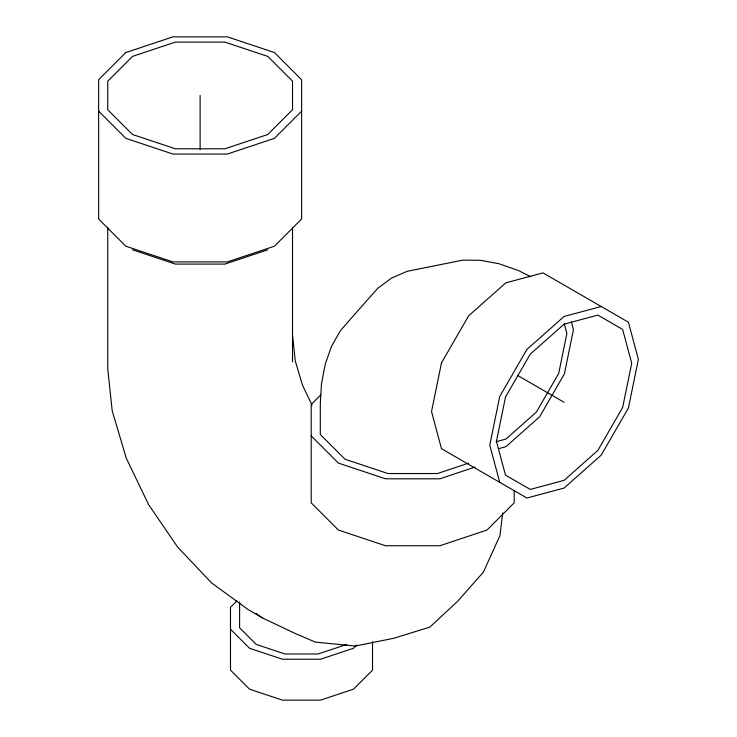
<?xml version="1.0" encoding="UTF-8"?>
<svg xmlns="http://www.w3.org/2000/svg" width="737" height="737" viewBox="0 0 737 737"><rect width="100%" height="100%" fill="white"/><g stroke="black" fill="none" stroke-linecap="round" stroke-linejoin="round"><path stroke-width="1.11" d="M502.726 512.823L499.962 535.541L483.435 572.05L457.539 601.429L429.8 627.15L393.659 638.306L355.28 646.045L315.39 642.102L295.777 633.756L262.409 617.91L247.835 609.352L211.501 582.856L177.645 547.112L148.561 504.559L126.257 458.101L112.227 410.905L107.74 368.915L107.74 227.337M301.626 111.149L274.431 138.353L227.328 154.051L172.928 154.051L125.824 138.353L98.629 111.149M320.798 394.894L311.198 404.493L311.198 502.846L338.394 530.041L385.497 545.739L439.897 545.739L487 530.041L514.196 502.846L514.196 490.501M236.844 600.913L230.497 607.26L230.497 670.136L249.53 689.169L282.483 700.15L320.54 700.15L353.493 689.169L372.526 670.136L372.526 641.724M356.662 645.087L353.493 648.256L320.54 659.237L282.483 659.237L249.53 648.256L230.497 629.232M267.761 249.788L224.886 264.086L175.369 264.086L132.494 249.788M468.539 463.177L437.456 473.541L387.938 473.541L345.063 459.243L320.3 434.489L320.3 403.692L321.461 383.977L325.284 363.977L331.586 346.178L340.264 330.876L351.162 318.338L377.768 288.268L391.485 278.135L407.119 271.327L462.772 260.143L480.358 260.281L498.931 263.726L518.157 270.415L530.907 276.808M475.227 467.018L439.897 478.801L385.497 478.801L338.394 463.094L311.198 435.899M346.823 644.405L318.098 653.986L284.924 653.986L256.2 644.405L239.608 627.823L239.608 601.963M498.276 448.787L505.831 446.742L539.65 416.755L564.404 373.871L573.46 329.596L571.415 321.958M601.226 306.509L564.072 316.468L526.918 349.412L499.723 396.515L489.764 445.166L499.723 482.32M496.112 441.712L505.904 439.086L536.389 412.057L558.71 373.401L566.873 333.483L564.247 323.69M517.715 375.502L564.072 402.264M256.2 613.571L262.409 617.91M312.037 405.092L302.483 385.193L295.27 360.927L292.515 335.206M292.515 227.337L292.515 361.922M200.123 95.451L200.123 149.537M441.481 362.89L431.523 411.541L441.481 448.695L526.918 498.019L564.072 488.069L601.226 455.116L628.421 408.012L638.371 359.37L628.421 322.216L542.985 272.883L505.831 282.842L468.677 315.786L441.481 362.89M505.499 397.031L496.434 441.316L505.499 475.135L530.253 489.423L564.072 480.367L597.891 450.381L622.645 407.497L631.701 363.212L622.645 329.402L597.891 315.104L564.072 324.169L530.253 354.156L505.499 397.031M125.824 52.548L98.629 79.753L98.629 219L125.824 246.204L172.928 261.902L227.328 261.902L274.431 246.204L301.626 219L301.626 79.753L274.431 52.548L227.328 36.85L172.928 36.85L125.824 52.548M132.494 56.399L107.74 81.162L107.74 109.749L132.494 134.502L175.369 148.791L224.886 148.791L267.761 134.502L292.515 109.749L292.515 81.162L267.761 56.399L224.886 42.11L175.369 42.11L132.494 56.399"/></g></svg>
